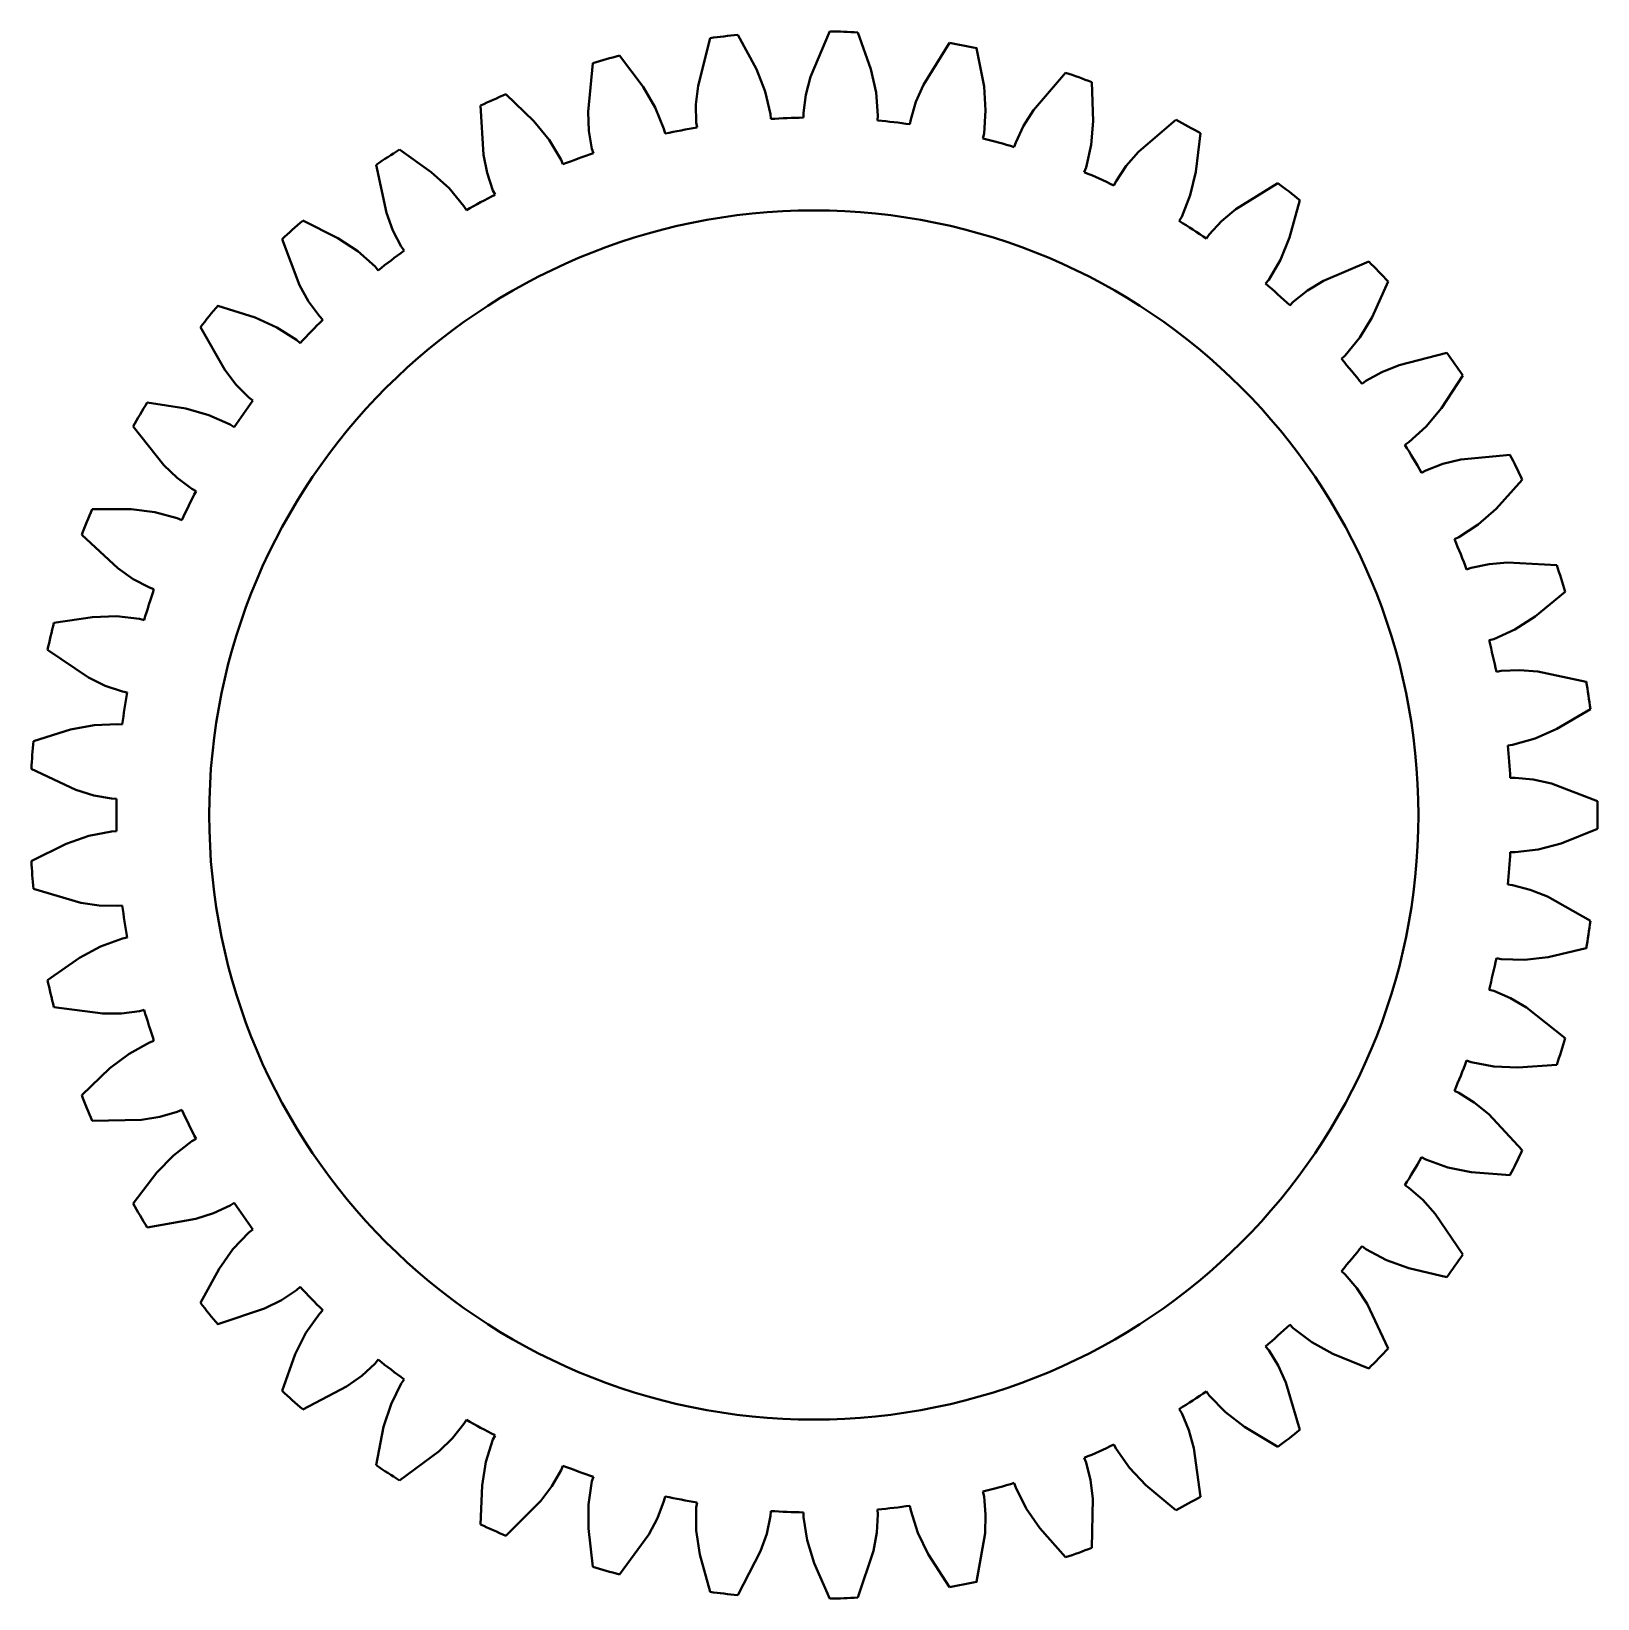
# Model space of a CAD drawing. Header units: inches. Extents: x -6.4 to 6.5, y -6.4 to 6.4.
import ezdxf

# ---------------------------------------------------------------- set-up
doc = ezdxf.new("R2010")
doc.units = ezdxf.units.IN
doc.header["$MEASUREMENT"] = 0
doc.layers.add('Visible', color=7, linetype='Continuous', lineweight=40)

msp = doc.modelspace()

# ---------------------------------------------------------------- linework, layer by layer
at = {"layer": 'Visible'}
for p, q in [((-0.967, 5.698, 1), (-0.961, 5.658, 1)), ((-0.354, 5.728, 1), (-0.356, 5.768, 1)), ((-0.086, 5.778, 1), (-0.086, 5.739, 1)), ((0.525, 5.715, 1), (0.528, 5.755, 1)), ((0.797, 5.724, 1), (0.791, 5.684, 1)), ((-1.224, 5.607, 1), (-1.233, 5.646, 1)), ((1.391, 5.568, 1), (1.401, 5.607, 1)), ((-1.826, 5.483, 1), (-1.813, 5.445, 1)), ((1.661, 5.535, 1), (1.649, 5.497, 1)), ((-2.065, 5.355, 1), (-2.08, 5.392, 1)), ((2.225, 5.29, 1), (2.24, 5.327, 1)), ((2.487, 5.217, 1), (2.469, 5.181, 1)), ((-2.641, 5.14, 1), (-2.623, 5.105, 1)), ((-2.859, 4.977, 1), (-2.879, 5.011, 1)), ((3.006, 4.889, 1), (3.027, 4.923, 1)), ((3.254, 4.776, 1), (3.231, 4.743, 1)), ((-3.395, 4.677, 1), (-3.372, 4.644, 1)), ((-3.585, 4.482, 1), (-3.61, 4.513, 1)), ((3.717, 4.373, 1), (3.743, 4.403, 1)), ((3.945, 4.223, 1), (3.917, 4.194, 1)), ((-4.069, 4.104, 1), (-4.041, 4.075, 1)), ((-4.227, 3.882, 1), (-4.257, 3.909, 1)), ((4.341, 3.754, 1), (4.371, 3.78, 1)), ((4.543, 3.572, 1), (4.512, 3.547, 1)), ((-4.648, 3.435, 1), (-4.616, 3.41, 1)), ((-4.77, 3.191, 1), (-4.803, 3.213, 1)), ((4.863, 3.047, 1), (4.897, 3.069, 1)), ((5.035, 2.836, 1), (5, 2.817, 1)), ((-5.118, 2.685, 1), (-5.082, 2.666, 1)), ((-5.201, 2.426, 1), (-5.238, 2.442, 1)), ((5.272, 2.269, 1), (5.308, 2.285, 1)), ((5.409, 2.034, 1), (5.372, 2.021, 1)), ((-5.467, 1.872, 1), (-5.43, 1.859, 1)), ((-5.511, 1.603, 1), (-5.549, 1.614, 1)), ((5.556, 1.438, 1), (5.595, 1.448, 1)), ((5.656, 1.185, 1), (5.617, 1.177, 1)), ((-5.689, 1.016, 1), (-5.65, 1.008, 1)), ((-5.691, 0.744, 1), (-5.73, 0.748, 1)), ((5.711, 0.573, 1), (5.75, 0.577, 1)), ((5.771, 0.307, 1), (5.731, 0.306, 1)), ((-5.778, 0.135, 1), (-5.738, 0.134, 1)), ((-5.738, -0.134, 1), (-5.778, -0.135, 1)), ((5.731, -0.306, 1), (5.771, -0.307, 1)), ((5.75, -0.577, 1), (5.711, -0.573, 1)), ((-5.73, -0.748, 1), (-5.691, -0.744, 1)), ((-5.65, -1.008, 1), (-5.689, -1.016, 1)), ((5.617, -1.177, 1), (5.656, -1.185, 1)), ((5.595, -1.448, 1), (5.556, -1.438, 1)), ((-5.549, -1.614, 1), (-5.511, -1.603, 1)), ((-5.43, -1.859, 1), (-5.467, -1.872, 1)), ((5.372, -2.021, 1), (5.409, -2.034, 1)), ((5.308, -2.285, 1), (5.272, -2.269, 1)), ((-5.238, -2.442, 1), (-5.201, -2.426, 1)), ((-5.082, -2.666, 1), (-5.118, -2.685, 1)), ((5, -2.817, 1), (5.035, -2.836, 1)), ((4.897, -3.069, 1), (4.863, -3.047, 1)), ((-4.803, -3.213, 1), (-4.77, -3.191, 1)), ((-4.616, -3.41, 1), (-4.648, -3.435, 1)), ((4.512, -3.547, 1), (4.543, -3.572, 1)), ((4.371, -3.78, 1), (4.341, -3.754, 1)), ((-4.257, -3.909, 1), (-4.227, -3.882, 1)), ((-4.041, -4.075, 1), (-4.069, -4.104, 1)), ((3.917, -4.194, 1), (3.945, -4.223, 1)), ((3.743, -4.403, 1), (3.717, -4.373, 1)), ((-3.61, -4.513, 1), (-3.585, -4.482, 1)), ((-3.372, -4.644, 1), (-3.395, -4.677, 1)), ((3.231, -4.743, 1), (3.254, -4.776, 1)), ((3.027, -4.923, 1), (3.006, -4.889, 1)), ((-2.879, -5.011, 1), (-2.859, -4.977, 1)), ((-2.623, -5.105, 1), (-2.641, -5.14, 1)), ((2.469, -5.181, 1), (2.487, -5.217, 1)), ((-2.08, -5.392, 1), (-2.065, -5.355, 1)), ((2.24, -5.327, 1), (2.225, -5.29, 1)), ((-1.813, -5.445, 1), (-1.826, -5.483, 1)), ((1.649, -5.497, 1), (1.661, -5.535, 1)), ((-1.233, -5.646, 1), (-1.224, -5.607, 1)), ((-0.961, -5.658, 1), (-0.967, -5.698, 1)), ((1.401, -5.607, 1), (1.391, -5.568, 1)), ((-0.356, -5.768, 1), (-0.354, -5.728, 1)), ((-0.086, -5.739, 1), (-0.086, -5.778, 1)), ((0.528, -5.755, 1), (0.525, -5.715, 1)), ((0.791, -5.684, 1), (0.797, -5.724, 1))]:
    msp.add_line(p, q, dxfattribs=at)
for points in [[(-0.853, 6.393, 0), (-0.953, 6, 0), (-0.97, 5.848, 0), (-0.967, 5.698, 0)], [(-0.356, 5.768, 0), (-0.401, 5.954, 0), (-0.473, 6.138, 0), (-0.626, 6.42, 0)], [(0.133, 6.449, 0), (-0.026, 6.075, 0), (-0.066, 5.927, 0), (-0.086, 5.778, 0)], [(0.528, 5.755, 0), (0.513, 5.946, 0), (0.469, 6.138, 0), (0.361, 6.44, 0)], [(1.116, 6.353, 0), (0.902, 6.008, 0), (0.84, 5.868, 0), (0.797, 5.724, 0)], [(-1.233, 5.646, 0), (-1.305, 5.823, 0), (-1.405, 5.993, 0), (-1.599, 6.249, 0)], [(1.401, 5.607, 0), (1.414, 5.798, 0), (1.401, 5.994, 0), (1.34, 6.309, 0)], [(-1.819, 6.188, 0), (-1.857, 5.785, 0), (-1.851, 5.631, 0), (-1.826, 5.483, 0)], [(2.072, 6.108, 0), (1.809, 5.8, 0), (1.726, 5.671, 0), (1.661, 5.535, 0)], [(2.24, 5.327, 0), (2.283, 5.514, 0), (2.299, 5.71, 0), (2.287, 6.031, 0)], [(-2.742, 5.838, 0), (-2.719, 5.433, 0), (-2.689, 5.283, 0), (-2.641, 5.14, 0)], [(-2.08, 5.392, 0), (-2.179, 5.556, 0), (-2.303, 5.709, 0), (-2.534, 5.932, 0)], [(2.98, 5.72, 0), (2.673, 5.456, 0), (2.571, 5.341, 0), (2.487, 5.217, 0)], [(3.027, 4.923, 0), (3.098, 5.101, 0), (3.144, 5.293, 0), (3.181, 5.611, 0)], [(-2.879, 5.011, 0), (-3.001, 5.158, 0), (-3.148, 5.29, 0), (-3.409, 5.475, 0)], [(-3.601, 5.351, 0), (-3.516, 4.955, 0), (-3.464, 4.81, 0), (-3.395, 4.677, 0)], [(3.819, 5.198, 0), (3.474, 4.984, 0), (3.356, 4.886, 0), (3.254, 4.776, 0)], [(3.743, 4.403, 0), (3.84, 4.568, 0), (3.915, 4.751, 0), (4, 5.06, 0)], [(-3.61, 4.513, 0), (-3.753, 4.64, 0), (-3.918, 4.748, 0), (-4.205, 4.891, 0)], [(-4.376, 4.738, 0), (-4.231, 4.36, 0), (-4.157, 4.225, 0), (-4.069, 4.104, 0)], [(4.567, 4.554, 0), (4.194, 4.395, 0), (4.063, 4.316, 0), (3.945, 4.223, 0)], [(4.371, 3.78, 0), (4.493, 3.928, 0), (4.594, 4.097, 0), (4.726, 4.39, 0)], [(-4.257, 3.909, 0), (-4.418, 4.012, 0), (-4.597, 4.094, 0), (-4.903, 4.191, 0)], [(-5.048, 4.015, 0), (-4.847, 3.663, 0), (-4.754, 3.541, 0), (-4.648, 3.435, 0)], [(5.209, 3.804, 0), (4.816, 3.703, 0), (4.674, 3.645, 0), (4.543, 3.572, 0)], [(4.897, 3.069, 0), (5.04, 3.197, 0), (5.166, 3.348, 0), (5.341, 3.617, 0)], [(-4.803, 3.213, 0), (-4.978, 3.291, 0), (-5.168, 3.344, 0), (-5.485, 3.394, 0)], [(-5.602, 3.197, 0), (-5.349, 2.88, 0), (-5.238, 2.774, 0), (-5.118, 2.685, 0)], [(5.729, 2.964, 0), (5.325, 2.925, 0), (5.176, 2.889, 0), (5.035, 2.836, 0)], [(5.308, 2.285, 0), (5.468, 2.39, 0), (5.616, 2.52, 0), (5.83, 2.759, 0)], [(-5.238, 2.442, 0), (-5.422, 2.492, 0), (-5.618, 2.516, 0), (-5.939, 2.517, 0)], [(-6.024, 2.305, 0), (-5.726, 2.03, 0), (-5.6, 1.942, 0), (-5.467, 1.872, 0)], [(6.114, 2.055, 0), (5.709, 2.078, 0), (5.556, 2.065, 0), (5.409, 2.034, 0)], [(5.595, 1.448, 0), (5.769, 1.527, 0), (5.935, 1.633, 0), (6.183, 1.837, 0)], [(-5.549, 1.614, 0), (-5.739, 1.636, 0), (-5.936, 1.629, 0), (-6.253, 1.581, 0)], [(-6.305, 1.358, 0), (-5.969, 1.132, 0), (-5.831, 1.064, 0), (-5.689, 1.016, 0)], [(6.356, 1.097, 0), (5.959, 1.182, 0), (5.806, 1.193, 0), (5.656, 1.185, 0)], [(5.75, 0.577, 0), (5.935, 0.629, 0), (6.115, 0.708, 0), (6.391, 0.871, 0)], [(-5.73, 0.748, 0), (-5.922, 0.74, 0), (-6.116, 0.704, 0), (-6.421, 0.608, 0)], [(-6.439, 0.38, 0), (-6.072, 0.207, 0), (-5.925, 0.161, 0), (-5.778, 0.135, 0)], [(6.449, 0.114, 0), (6.07, 0.258, 0), (5.92, 0.293, 0), (5.771, 0.307, 0)], [(5.771, -0.307, 0), (5.961, -0.285, 0), (6.151, -0.234, 0), (6.449, -0.114, 0)], [(-5.778, -0.135, 0), (-5.965, -0.172, 0), (-6.151, -0.238, 0), (-6.439, -0.38, 0)], [(-6.421, -0.608, 0), (-6.032, -0.722, 0), (-5.88, -0.745, 0), (-5.73, -0.748, 0)], [(6.391, -0.871, 0), (6.038, -0.671, 0), (5.896, -0.615, 0), (5.75, -0.577, 0)], [(-5.689, -1.016, 0), (-5.869, -1.081, 0), (-6.043, -1.174, 0), (-6.305, -1.358, 0)], [(5.656, -1.185, 0), (5.848, -1.191, 0), (6.044, -1.17, 0), (6.356, -1.097, 0)], [(6.183, -1.837, 0), (5.865, -1.585, 0), (5.733, -1.507, 0), (5.595, -1.448, 0)], [(-6.253, -1.581, 0), (-5.851, -1.634, 0), (-5.698, -1.634, 0), (-5.549, -1.614, 0)], [(-5.467, -1.872, 0), (-5.635, -1.964, 0), (-5.793, -2.083, 0), (-6.024, -2.305, 0)], [(5.409, -2.034, 0), (5.597, -2.07, 0), (5.794, -2.079, 0), (6.114, -2.055, 0)], [(5.83, -2.759, 0), (5.554, -2.462, 0), (5.435, -2.365, 0), (5.308, -2.285, 0)], [(-5.939, -2.517, 0), (-5.533, -2.509, 0), (-5.382, -2.484, 0), (-5.238, -2.442, 0)], [(-5.118, -2.685, 0), (-5.269, -2.801, 0), (-5.407, -2.943, 0), (-5.602, -3.197, 0)], [(5.035, -2.836, 0), (5.216, -2.9, 0), (5.409, -2.939, 0), (5.729, -2.964, 0)], [(5.341, -3.617, 0), (5.113, -3.281, 0), (5.011, -3.167, 0), (4.897, -3.069, 0)], [(-5.485, -3.394, 0), (-5.086, -3.324, 0), (-4.939, -3.277, 0), (-4.803, -3.213, 0)], [(-4.648, -3.435, 0), (-4.78, -3.573, 0), (-4.894, -3.734, 0), (-5.048, -4.015, 0)], [(4.543, -3.572, 0), (4.712, -3.662, 0), (4.897, -3.73, 0), (5.209, -3.804, 0)], [(4.726, -4.39, 0), (4.553, -4.023, 0), (4.469, -3.894, 0), (4.371, -3.78, 0)], [(-4.903, -4.191, 0), (-4.519, -4.061, 0), (-4.381, -3.992, 0), (-4.257, -3.909, 0)], [(-4.069, -4.104, 0), (-4.179, -4.261, 0), (-4.267, -4.437, 0), (-4.376, -4.738, 0)], [(3.945, -4.223, 0), (4.098, -4.339, 0), (4.27, -4.434, 0), (4.567, -4.554, 0)], [(-4.205, -4.891, 0), (-3.846, -4.703, 0), (-3.72, -4.614, 0), (-3.61, -4.513, 0)], [(4, -5.06, 0), (3.885, -4.671, 0), (3.822, -4.531, 0), (3.743, -4.403, 0)], [(-3.395, -4.677, 0), (-3.479, -4.849, 0), (-3.54, -5.036, 0), (-3.601, -5.351, 0)], [(3.254, -4.776, 0), (3.387, -4.913, 0), (3.543, -5.034, 0), (3.819, -5.198, 0)], [(-3.409, -5.475, 0), (-3.083, -5.235, 0), (-2.972, -5.128, 0), (-2.879, -5.011, 0)], [(3.181, -5.611, 0), (3.127, -5.209, 0), (3.085, -5.061, 0), (3.027, -4.923, 0)], [(-2.641, -5.14, 0), (-2.698, -5.323, 0), (-2.73, -5.518, 0), (-2.742, -5.838, 0)], [(2.487, -5.217, 0), (2.598, -5.373, 0), (2.733, -5.516, 0), (2.98, -5.72, 0)], [(-2.534, -5.932, 0), (-2.247, -5.644, 0), (-2.155, -5.522, 0), (-2.08, -5.392, 0)], [(2.287, -6.031, 0), (2.295, -5.625, 0), (2.277, -5.473, 0), (2.24, -5.327, 0)], [(-1.826, -5.483, 0), (-1.854, -5.673, 0), (-1.855, -5.87, 0), (-1.819, -6.188, 0)], [(1.661, -5.535, 0), (1.747, -5.706, 0), (1.859, -5.868, 0), (2.072, -6.108, 0)], [(-1.599, -6.249, 0), (-1.359, -5.921, 0), (-1.287, -5.786, 0), (-1.233, -5.646, 0)], [(1.34, -6.309, 0), (1.409, -5.91, 0), (1.414, -5.756, 0), (1.401, -5.607, 0)], [(-0.967, -5.698, 0), (-0.967, -5.889, 0), (-0.938, -6.084, 0), (-0.853, -6.393, 0)], [(-0.626, -6.42, 0), (-0.44, -6.059, 0), (-0.388, -5.915, 0), (-0.356, -5.768, 0)], [(-0.086, -5.778, 0), (-0.056, -5.968, 0), (0.002, -6.156, 0), (0.133, -6.449, 0)], [(0.361, -6.44, 0), (0.491, -6.056, 0), (0.519, -5.905, 0), (0.528, -5.755, 0)], [(0.797, -5.724, 0), (0.855, -5.906, 0), (0.942, -6.083, 0), (1.116, -6.353, 0)]]:
    msp.add_polyline3d(points, dxfattribs=at)
at = {"layer": 'Visible', "extrusion": (0, 0, -1)}
msp.add_circle((0, 0, -1), 4.975, dxfattribs=at)
at = {"layer": 'Visible'}
for radius, start, end in [(6.45, 86.789, 88.8208), (6.45, 95.5695, 97.6013), (6.45, 78.0085, 80.0403), (6.45, 104.3499, 106.3818), (6.45, 69.228, 71.2598), (6.45, 113.1304, 115.1622), (5.739, 90.8582, 93.532), (5.739, 82.0777, 84.7516), (6.45, 60.4475, 62.4793), (5.739, 99.6387, 102.3125), (5.739, 73.2972, 75.9711), (6.45, 121.9109, 123.9427), (5.739, 108.4192, 111.093), (5.739, 64.5167, 67.1906), (6.45, 51.667, 53.6988), (5.739, 117.1997, 119.8735), (6.45, 130.6914, 132.7232), (5.739, 55.7362, 58.4101), (5.739, 125.9802, 128.654), (6.45, 42.8865, 44.9183), (5.739, 46.9558, 49.6296), (6.45, 139.4719, 141.5037), (5.739, 134.7606, 137.4345), (5.739, 38.1753, 40.8491), (6.45, 34.106, 36.1379), (6.45, 148.2524, 150.2842), (5.739, 143.5411, 146.215), (5.739, 29.3948, 32.0686), (6.45, 25.3256, 27.3574), (5.739, 152.3216, 154.9955), (6.45, 157.0329, 159.0647), (5.739, 20.6143, 23.2881), (6.45, 16.5451, 18.5769), (5.739, 161.1021, 163.7759), (6.45, 165.8134, 167.8452), (5.739, 11.8338, 14.5077), (6.45, 7.7646, 9.7964), (5.739, 169.8826, 172.5564), (6.45, 174.5938, 176.6257), (5.739, 3.0533, 5.7272), (5.739, 178.6631, 181.3369), (6.45, 358.9841, 1.0159), (6.45, 183.3743, 185.4062), (5.739, 354.2728, 356.9467), (5.739, 187.4436, 190.1174), (6.45, 350.2036, 352.2354), (5.739, 345.4923, 348.1662), (6.45, 192.1548, 194.1866), (5.739, 196.2241, 198.8979), (6.45, 341.4231, 343.4549), (5.739, 336.7119, 339.3857), (6.45, 200.9353, 202.9671), (5.739, 205.0045, 207.6784), (5.739, 327.9314, 330.6052), (6.45, 332.6426, 334.6744), (6.45, 209.7158, 211.7476), (5.739, 213.785, 216.4589), (5.739, 319.1509, 321.8247), (6.45, 323.8621, 325.894), (5.739, 222.5655, 225.2394), (6.45, 218.4963, 220.5281), (5.739, 310.3704, 313.0442), (5.739, 231.346, 234.0198), (6.45, 315.0817, 317.1135), (6.45, 227.2768, 229.3086), (5.739, 301.5899, 304.2638), (5.739, 240.1265, 242.8003), (6.45, 306.3012, 308.333), (5.739, 292.8094, 295.4833), (6.45, 236.0573, 238.0891), (5.739, 248.907, 251.5808), (5.739, 284.0289, 286.7028), (5.739, 257.6875, 260.3613), (6.45, 297.5207, 299.5525), (5.739, 266.468, 269.1418), (5.739, 275.2484, 277.9223), (6.45, 244.8378, 246.8696), (6.45, 288.7402, 290.772), (6.45, 253.6182, 255.6501), (6.45, 279.9597, 281.9915), (6.45, 262.3987, 264.4305), (6.45, 271.1792, 273.211)]:
    msp.add_arc((0, 0, 1), radius, start, end, dxfattribs=at)

doc.saveas('drawing.dxf')
